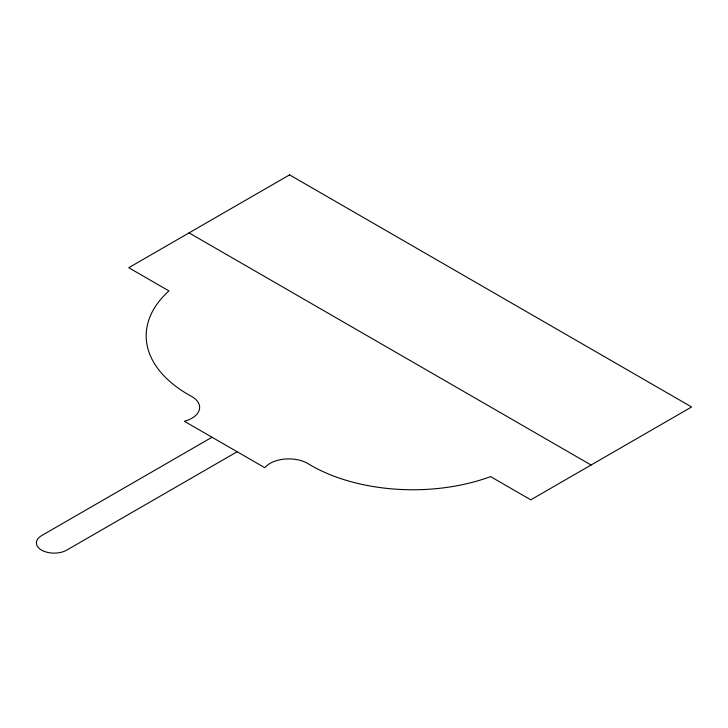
<?xml version="1.0" encoding="UTF-8"?>
<svg xmlns="http://www.w3.org/2000/svg" width="728" height="728" viewBox="0 0 728 728"><rect width="100%" height="100%" fill="white"/><g stroke="black" fill="none" stroke-linecap="round" stroke-linejoin="round"><path stroke-width="1.09" d="M212.012 437.246L41.605 535.626A17.772 10.256 0 0 0 41.605 550.131A17.772 10.256 0 0 0 66.73 550.131L237.137 451.751M189.053 232.887L591.091 465.01M289.562 174.866L128.747 267.704L168.951 290.918A144.071 83.174 0 0 0 191.318 396.26A26.554 15.334 0 0 1 184.375 421.284L264.783 467.704A26.554 15.334 0 0 1 308.117 463.7A144.071 83.174 0 0 0 490.581 476.613L530.785 499.827L691.6 406.979L289.562 174.866"/></g></svg>
